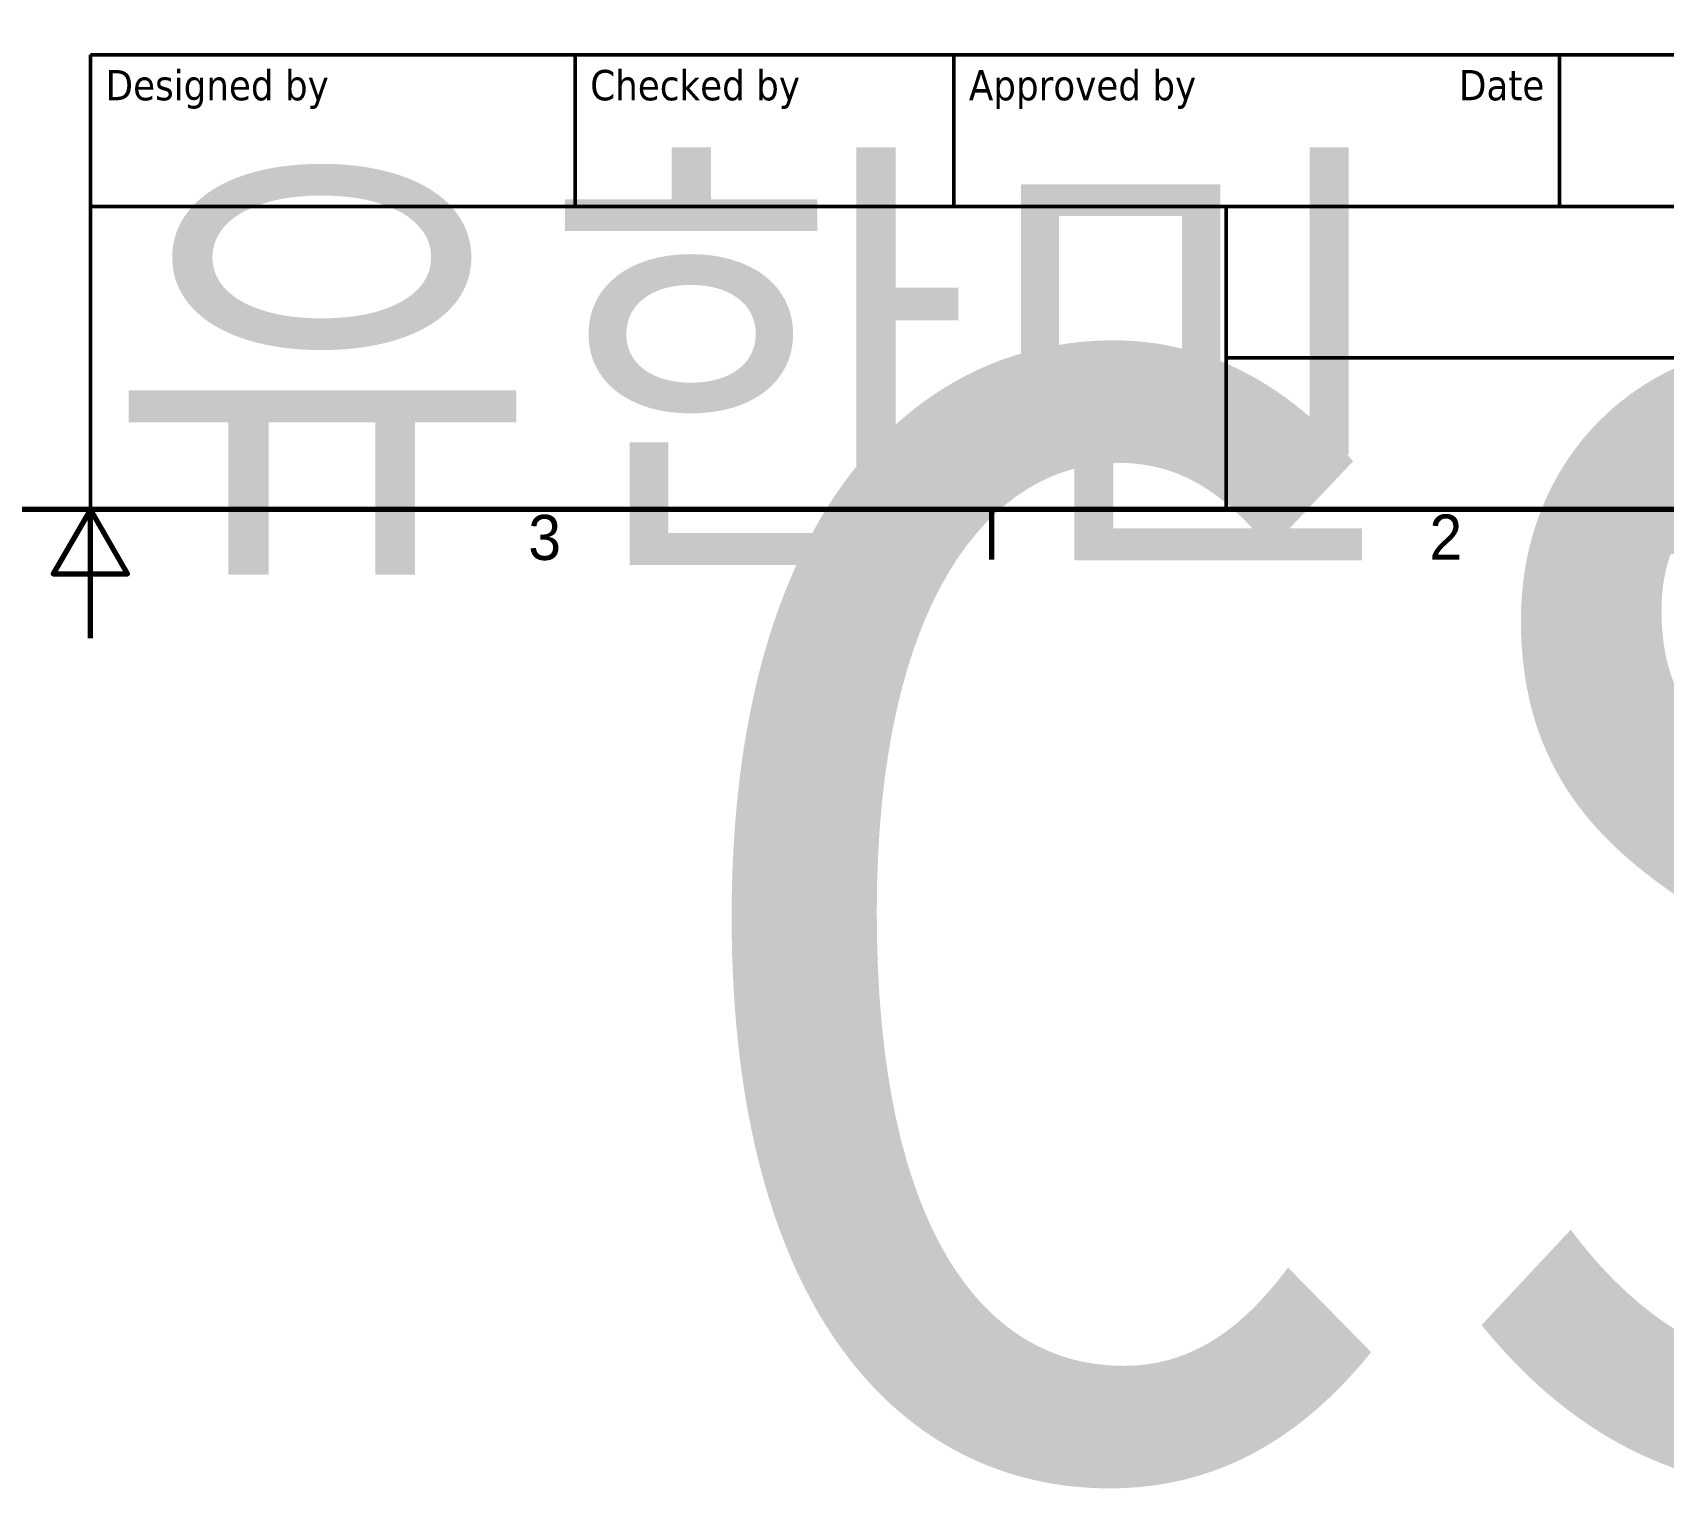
# Model space of a CAD drawing. Header units: millimetres. Extents: x 845 to 2568, y -211 to 570.
# Drawn here: x 1239.2 to 1482, y -126 to 90.7 of the extents above; entities that cross this region are included whole.
import ezdxf
from ezdxf.enums import TextEntityAlignment as Align

# ---------------------------------------------------------------- set-up
doc = ezdxf.new("R2018")
doc.units = ezdxf.units.MM
doc.header["$LTSCALE"] = 2
doc.layers.get('0').update_dxf_attribs({"lineweight": 25})
doc.layers.add('경계(ISO)', color=7, linetype='Continuous', lineweight=70)
doc.layers.add('제목(ISO)', color=7, linetype='Continuous', lineweight=50)
doc.styles.get("Standard").update_dxf_attribs({"font": ''})
doc.styles.add('텍스트 스타일41', font='')
doc.styles.get('Standard').set_extended_font_data('Gulim')
doc.styles.get('텍스트 스타일41').set_extended_font_data('Tahoma')

# ---------------------------------------------------------------- blocks, each defined once
blk = doc.blocks.new('경계 Default Border')
at = {"layer": '경계(ISO)'}
blk.add_line((280, 10), (280, 6.1), dxfattribs=at)
at = {"layer": '경계(ISO)', "flags": 128}
for points in [[(10, 10), (10, 287), (410, 287), (410, 10), (10, 10)], [(210, 0), (210, 10), (207.11, 5), (212.89, 5), (210, 10)]]:
    blk.add_lwpolyline(points, dxfattribs=at)
at = {"layer": '경계(ISO)', "char_height": 3.5, "attachment_point": 7}
for s, insert in [('3', (244.01, 6.02)), ('2', (314.01, 6.1))]:
    blk.add_mtext(s, dxfattribs=dict(at, insert=insert))
blk = doc.blocks.new('제목 블록 ISO')
at = {"layer": '제목(ISO)'}
for p, q in [((270.07, 130), (100.07, 130)), ((100.07, 130), (100.07, 100)), ((132.07, 120), (132.07, 130)), ((157.07, 120), (157.07, 130)), ((197.07, 120), (197.07, 130)), ((100.07, 120), (270.07, 120)), ((175.07, 120), (175.07, 100)), ((270.07, 110), (175.07, 110)), ((100.07, 100), (270.07, 100))]:
    blk.add_line(p, q, dxfattribs=at)
at = {"layer": '제목(ISO)', "style": '텍스트 스타일41'}
for s, p in [('Designed by', (101.07, 129)), ('Checked by', (133.07, 129)), ('Approved by', (158.07, 129))]:
    blk.add_text(s, height=2, dxfattribs=at).set_placement(p, align=Align.TOP_LEFT)
blk.add_text('Date', height=2, dxfattribs=at).set_placement((196.07, 129), align=Align.TOP_RIGHT)
at = {"layer": '제목(ISO)', "lineweight": 30, "flags": 104}
for tag, p in [('CHECKED_BY', (133.07, 121)), ('ENG_APPROVED_BY', (158.07, 121)), ('AUTHOR', (101.07, 121)), ('CREATION_DATE', (221.07, 121))]:
    blk.add_attdef(tag, text='', height=2.5, dxfattribs=at).set_placement(p, align=Align.BOTTOM_LEFT)
blk.add_attdef('ENG_APPROVAL_DATE', text='', height=2.5, dxfattribs=at).set_placement((196.07, 121), align=Align.BOTTOM_RIGHT)
for tag, p in [('TITLE', (222.57, 115)), ('COMPANY', (137.41, 109.96)), ('REVISION_NUMBER', (242.57, 103.5))]:
    blk.add_attdef(tag, text='', height=3.5, dxfattribs=at).set_placement(p, align=Align.MIDDLE_CENTER)
blk.add_attdef('PART_NUMBER', text='', height=3.5, dxfattribs=at).set_placement((176.07, 105), align=Align.MIDDLE_LEFT)

msp = doc.modelspace()

# ---------------------------------------------------------------- block references
at = {"color": 0, "xscale": 1.9171971, "yscale": 1.9171971, "zscale": 1.9171971}
msp.add_blockref('경계 Default Border', (845.1624, 0.5507), dxfattribs=at)
at = {"color": 0}
ref = msp.add_blockref('제목 블록 ISO', (1022.0602, -205.8299), dxfattribs=dict(at, xscale=2.255526, yscale=2.255526, zscale=2.255526))
lines = msp.add_mtext('{\\f굴림|b0|i0|c129|p50;72/46 Board}', dxfattribs={"layer": '제목(ISO)', "insert": (1467.3114, 27.5031), "char_height": 133.076034, "attachment_point": 1})
ref.add_attrib('PART_NUMBER', '', (1467.3114, 27.5031), dxfattribs={"flags": 104}).embed_mtext(lines)
lines = msp.add_mtext('CSCAM', dxfattribs={"layer": '제목(ISO)', "insert": (1332.0021, 42.1836), "char_height": 165.50584, "attachment_point": 1})
ref.add_attrib('COMPANY', '', (1332.0021, 42.1836), dxfattribs={"flags": 104}).embed_mtext(lines)
lines = msp.add_mtext('{\\f굴림|b0|i0|c129|p50;유한민}', dxfattribs={"layer": '제목(ISO)', "insert": (1250.0293, 67.0887), "char_height": 51.590906, "attachment_point": 1})
ref.add_attrib('AUTHOR', '', (1250.0293, 67.0887), dxfattribs={"flags": 104}).embed_mtext(lines)

doc.saveas('drawing.dxf')
